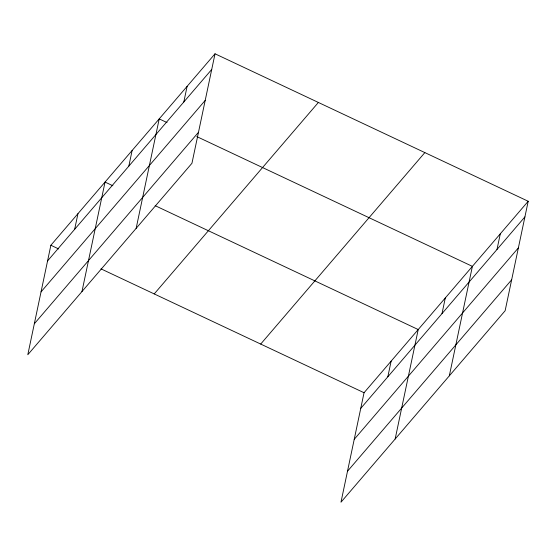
<?xml version="1.0" encoding="UTF-8"?>
<svg xmlns="http://www.w3.org/2000/svg" width="556" height="556" viewBox="0 0 556 556"><rect width="100%" height="100%" fill="white"/><g stroke="black" fill="none" stroke-linecap="round" stroke-linejoin="round"><path stroke-width="0.83" d="M215.026 53.793L50.867 245.259L27.8 354.735L191.952 163.269L215.026 53.793L528.2 201.265L505.133 310.741L340.974 502.207L364.048 392.731L528.2 201.265M74.657 229.315L77.958 213.671M81.968 291.552L105.042 182.076L112.868 185.76M128.832 166.133L132.126 150.481M136.144 228.37L159.211 118.894L167.043 122.577M183.821 101.991L187.115 86.34M387.831 376.787L391.132 361.136M395.149 439.025L418.216 329.548L155.152 205.671M442.006 313.598L445.3 297.953M449.317 375.842L472.385 266.359L196.796 136.588M496.994 249.463L500.296 233.812M47.573 260.91L211.725 69.437M41.047 291.872L205.199 100.407M34.326 323.773L198.478 132.307M154.22 293.922L318.373 102.457M260.701 344.067L424.853 152.601M360.747 408.375L524.906 216.91M354.221 439.344L518.38 247.872M347.5 471.245L511.652 279.779M50.867 245.259L58.7 248.949M100.977 268.854L364.048 392.731"/></g></svg>
